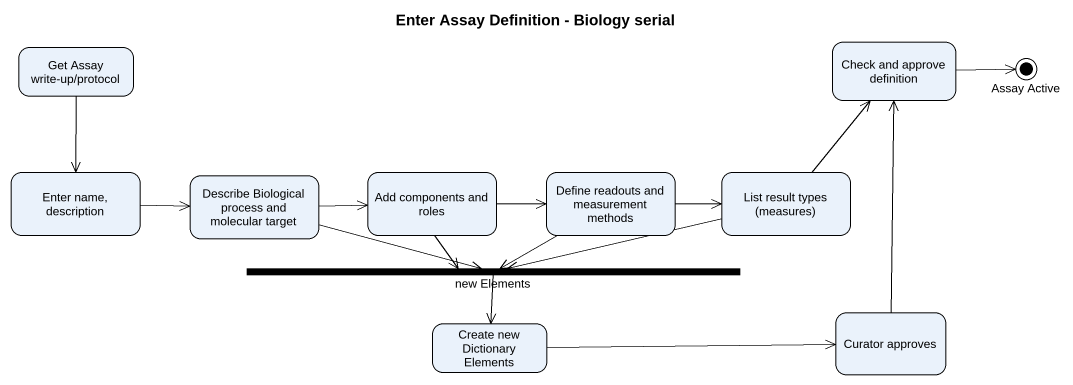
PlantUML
@startuml
title Enter Assay Definition - Biology serial
hide empty description
state "Get Assay write-up/protocol" as Get_Assay_write_up_protocol
state "Check and approve definition" as Check_and_approve_definition
state "Assay Active" as Assay_Active <<end>>
state "Enter name, description" as Enter_name_description
state "Describe Biological process and molecular target" as Describe_Biological_process
state "Add components and roles" as Add_components_and_roles
state "Define readouts and measurement methods" as Define_readouts_and
state "List result types (measures)" as List_result_types_measures
state "new Elements" as new_Elements <<join>>
state "Curator approves" as Curator_approves
state "Create new Dictionary Elements" as Create_new_Dictionary
Get_Assay_write_up_protocol --> Enter_name_description
Check_and_approve_definition -right-> Assay_Active
Enter_name_description -right-> Describe_Biological_process
Describe_Biological_process -right-> Add_components_and_roles
Describe_Biological_process -right-> new_Elements
Add_components_and_roles -right-> Define_readouts_and
Add_components_and_roles --> new_Elements
Define_readouts_and -right-> List_result_types_measures
Define_readouts_and -left-> new_Elements
List_result_types_measures -up-> Check_and_approve_definition
List_result_types_measures -left-> new_Elements
new_Elements --> Create_new_Dictionary
Curator_approves -up-> Check_and_approve_definition
Create_new_Dictionary -right-> Curator_approves
@enduml
